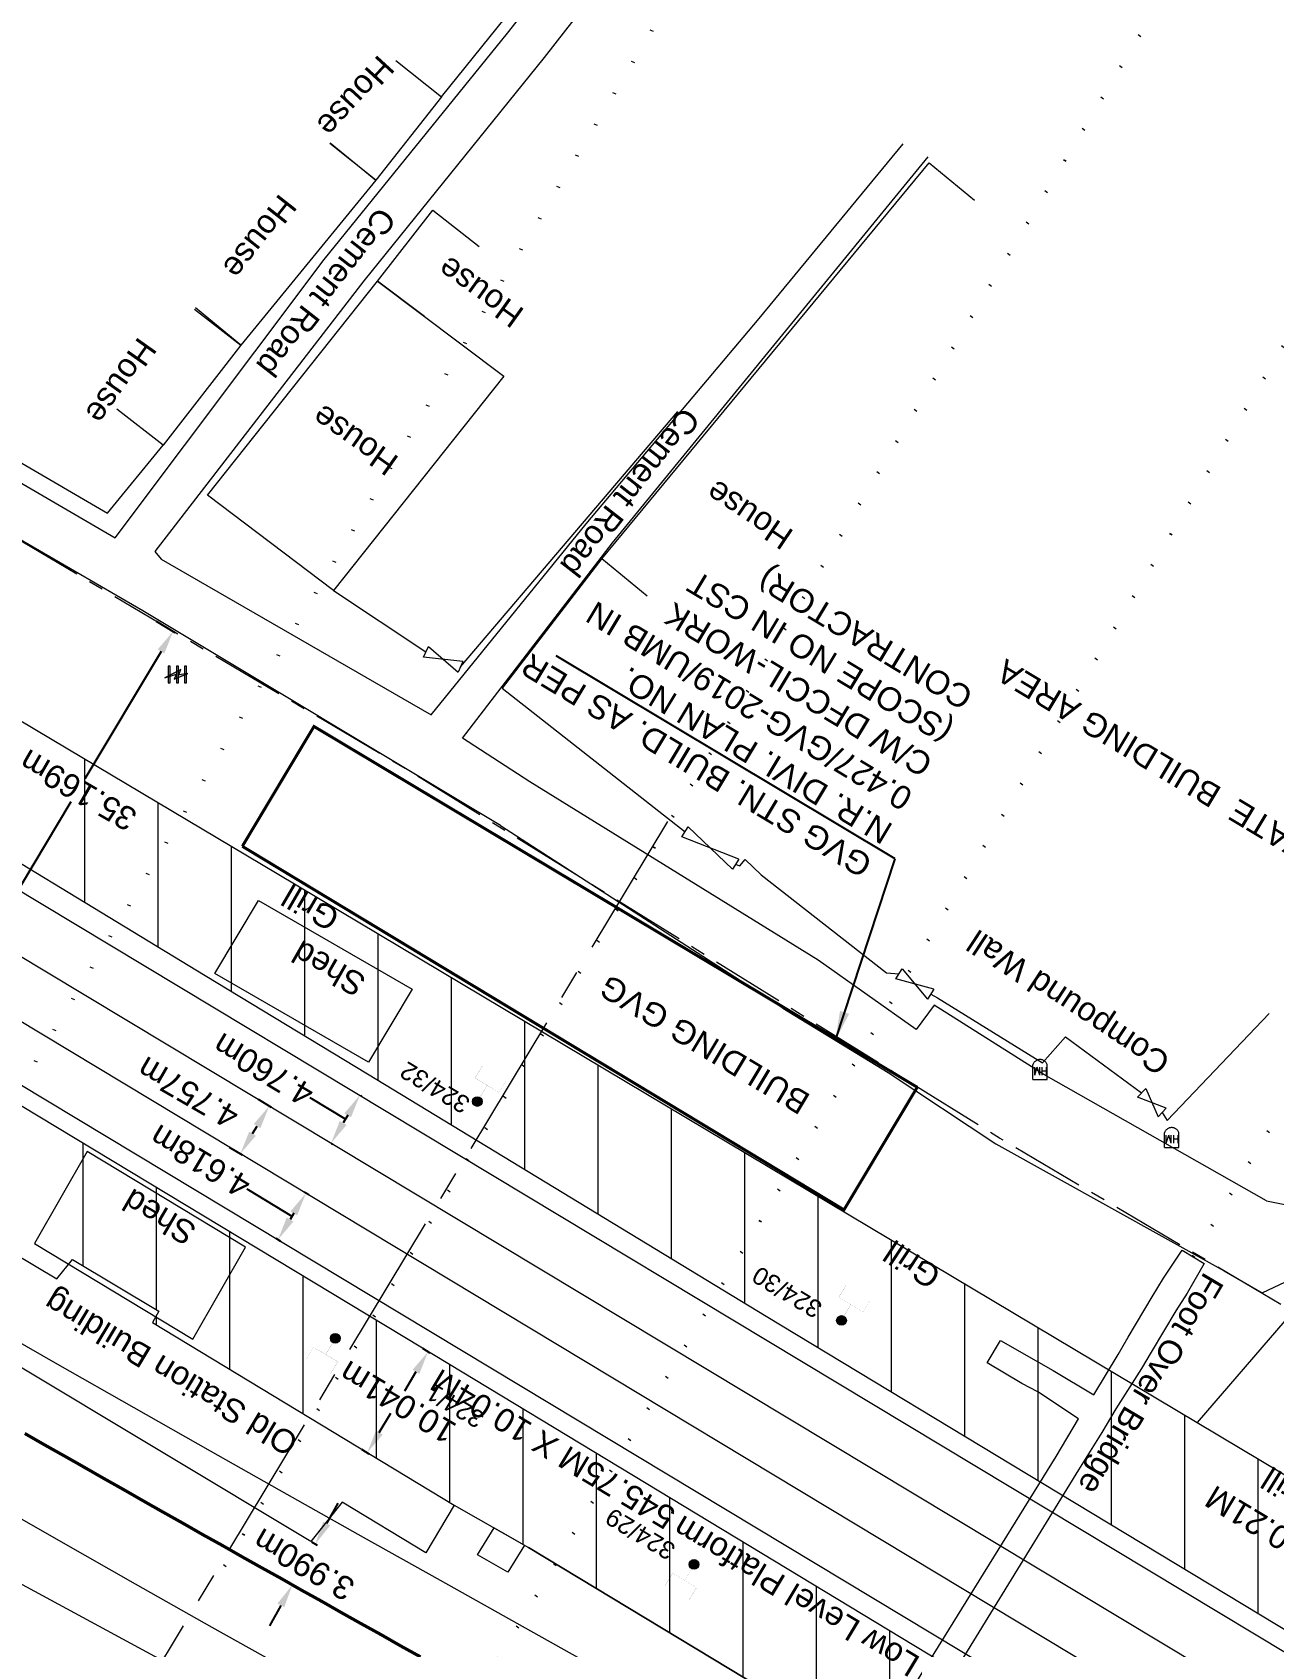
# Model space of a CAD drawing. Header units: metres. Extents: x 622835 to 629437, y 3390046 to 3394575.
# Drawn here: x 624287.5 to 624393.3, y 3393654.3 to 3393791.8 of the extents above; entities that cross this region are included whole.
import ezdxf

# ---------------------------------------------------------------- set-up
doc = ezdxf.new("R2010")
doc.units = ezdxf.units.M
doc.header["$LTSCALE"] = 2
doc.header["$MEASUREMENT"] = 0
doc.header["$PDMODE"] = 35
doc.header["$PDSIZE"] = 5
for name, pattern in [('ACAD_ISO07W100', [3, 0, -3]), ('CENTER', [2, 1.25, -0.25, 0.25, -0.25]), ('CENTER2', [1.125, 0.75, -0.125, 0.125, -0.125]), ('DASHED2', [0.375, 0.25, -0.125]), ('PHANTOM', [2.5, 1.25, -0.25, 0.25, -0.25, 0.25, -0.25])]:
    doc.linetypes.add(name, pattern=pattern)
doc.layers.get('Defpoints').update_dxf_attribs({"color": 5, "lineweight": 0})
for name, color, linetype, lineweight in [('C-ALIG-DG-SPIRAL', 1, 'CENTER2', 70), ('Commercial Building Pucca', 7, 'Continuous', 13), ('Compound Wall', 7, 'Continuous', 13), ('DOTED LINE', 7, 'ACAD_ISO07W100', 18), ('Footpath Over Bridge', 7, 'Continuous', 0), ('Gate', 7, 'Continuous', 13), ('Govt buliding', 7, 'Continuous', 13), ('Grill', 7, 'Continuous', 13), ('Hecto metre stone', 7, 'Continuous', 13), ('IR Cut & Connection', 190, 'Continuous', 0), ('MANDI GOBINDGARH STATION', 7, 'Continuous', 0), ('NEW MANDI GOBINDGARH PLATFORM', 1, 'Continuous', 0), ('OHE MAST', 7, 'Continuous', 0), ('Platform', 7, 'Continuous', 0), ('Residential Building Pucca', 7, 'Continuous', 13), ('RLY BOUNDARY', 32, 'CENTER', 0), ('Shed', 7, 'Continuous', 13), ('Side Details', 7, 'Continuous', 13), ('Subroad Edge', 7, 'Continuous', 0), ('Text', 7, 'Continuous', 0), ('Transformer', 7, 'Continuous', 13)]:
    doc.layers.add(name, color=color, linetype=linetype, lineweight=lineweight)
for name, color, linetype in [('Dimension', 10, 'Continuous'), ('OHE MAST TEXT', 251, 'Continuous'), ('OP-3 CH UP', 7, 'Continuous'), ('Point Code', 7, 'Continuous')]:
    doc.layers.add(name, color=color, linetype=linetype)
doc.styles.add('ARIAL', font='arial.ttf')
doc.styles.add('ROMANS', font='romans.shx')
doc.styles.get("Standard").update_dxf_attribs({"font": 'arial.ttf'})
doc.styles.add('Text', font='arial.ttf', dxfattribs={"height": 2})
doc.linetypes.add('F-LINE', pattern='A,0.6,["X",Standard,S=0.3,R=0,X=0,Y=-0.15],0.1', length=0.7)
doc.dimstyles.get("Standard").update_dxf_attribs({"dimtxt": 2.5, "dimasz": 2.5, "dimexe": 0.18, "dimexo": 0.0625, "dimgap": 0.09, "dimtad": 0, "dimtih": 1, "dimtoh": 1, "dimdec": 3, "dimzin": 0, "dimdsep": 46, "dimtxsty": 'Standard', "dimcen": 0.09, "dimaunit": 1, "dimadec": 4, "dimazin": 0, "dimtfac": 1, "dimtdec": 3, "dimtofl": 0, "dimtmove": 0, "dimatfit": 3, "dimfxl": 1, "dimtolj": 1, "dimtzin": 0, "dimarcsym": 0})

# ---------------------------------------------------------------- blocks, each defined once
blk = doc.blocks.new('*D556')
at = {"layer": 'Defpoints', "color": 0, "ltscale": 2.5, "transparency": 16777216}
for p in [(624311.28, 3393663.23), (624309.32, 3393659.75), (624309.7, 3393659.54)]:
    blk.add_point(p, dxfattribs=at)
at = {"layer": 'Dimension', "color": 0, "lineweight": -2, "ltscale": 2.5, "transparency": 16777216}
for p, q in [((624312.63, 3393664.76), (624313.61, 3393666.51)), ((624311.33, 3393663.2), (624311.81, 3393662.93)), ((624309.38, 3393659.72), (624309.85, 3393659.46)), ((624308.72, 3393657.8), (624307.74, 3393656.06))]:
    blk.add_line(p, q, dxfattribs=at)
at = {"layer": 'Dimension', "color": 0, "ltscale": 2.5, "transparency": 16777216}
for points in [[(624312.34, 3393664.93), (624312.92, 3393664.6), (624311.65, 3393663.02)], [(624308.43, 3393657.96), (624309.01, 3393657.64), (624309.7, 3393659.54)]]:
    blk.add_solid(points, dxfattribs=at)
at = {"layer": 'Dimension', "color": 0, "lineweight": 0, "ltscale": 2.5, "transparency": 16777216, "insert": (624310.67, 3393661.28), "char_height": 2, "attachment_point": 5, "rotation": 150}
blk.add_mtext('\\A1;3.990m', dxfattribs=at)
blk = doc.blocks.new('GT')
at = {"layer": 'Gate', "lineweight": 0}
for p, q in [((-0.5, -0.5), (-0.5, 0.5)), ((-0.5, 0.5), (0.5, -0.5)), ((0.5, 0.5), (0.5, -0.5))]:
    blk.add_line(p, q, dxfattribs=at)
at = {"layer": 'Gate', "lineweight": 0, "flags": 128}
blk.add_lwpolyline([(0.5, 0.5), (-0.5, -0.5)], dxfattribs=at)
blk = doc.blocks.new('HMS')
at = {"linetype": 'PHANTOM', "lineweight": 0}
for p, q in [((-0.62, 0), (-0.62, 1.24)), ((-0.62, 0), (0.62, 0)), ((0.62, 0), (0.62, 1.24))]:
    blk.add_line(p, q, dxfattribs=at)
blk.add_arc((0, 1.05), 0.648, 16.8431, 163.1569, dxfattribs=at)
at = {"linetype": 'PHANTOM', "lineweight": 0, "style": 'ROMANS', "width": 0.9}
blk.add_text('HM', height=0.69, rotation=180, dxfattribs=at).set_placement((0.66, 1.06))
blk = doc.blocks.new('TRF')
at = {"lineweight": 0, "extrusion": (0, 0, -1)}
blk.add_hatch(color=256, dxfattribs=at).paths.add_polyline_path([(0.18, -0.39), (-0.98, 0.09), (-0.22, -0.04), (-0.38, 0.42), (0.98, -0.29), (-0.02, 0.04)])
at = {"lineweight": 0}
for p, q in [((-0.69, 0.72), (-0.69, -0.72)), ((-0.52, 0.72), (-0.69, 0.72)), ((-0.52, -0.72), (-0.52, 0.72)), ((0, 0.72), (0, -0.72)), ((0.17, 0.72), (0, 0.72)), ((0.17, -0.72), (0.17, 0.72)), ((0.7, 0.72), (0.7, -0.72)), ((0.87, 0.72), (0.7, 0.72)), ((0.87, -0.72), (0.87, 0.72)), ((-0.69, -0.72), (-0.52, -0.72)), ((0, -0.72), (0.17, -0.72)), ((0.7, -0.72), (0.87, -0.72))]:
    blk.add_line(p, q, dxfattribs=at)
at = {"lineweight": 0, "flags": 128}
blk.add_lwpolyline([(0.22, -0.04), (0.38, 0.42), (-0.98, -0.29), (0.02, 0.04), (-0.18, -0.39), (0.98, 0.09), (0.22, -0.04)], close=True, dxfattribs=at)
blk = doc.blocks.new('OHE MAST')
h = blk.add_hatch(color=256)
edge = h.paths.add_edge_path()
edge.add_arc((0, 0), 0.412, 0, 360)
at = {"lineweight": 13, "const_width": 0.008, "flags": 128}
for points in [[(1.2, 2.8), (1.2, 1.6), (-1.2, 1.6), (-1.2, 2.8)], [(0, 1.6), (0, 0)]]:
    blk.add_lwpolyline(points, dxfattribs=at)
blk.add_circle((0, 0), 0.412)
blk = doc.blocks.new('*D613')
at = {"layer": 'Defpoints', "color": 0, "transparency": 16777216}
for p in [(624298.03, 3393741.69), (624279.95, 3393711.52), (624281.46, 3393710.62)]:
    blk.add_point(p, dxfattribs=at)
at = {"layer": 'IR Cut & Connection', "color": 0, "lineweight": -2, "transparency": 16777216}
for p, q in [((624298.08, 3393741.66), (624299.69, 3393740.69)), ((624298.51, 3393739.07), (624292, 3393728.21)), ((624282.49, 3393712.33), (624290.86, 3393726.3)), ((624280.01, 3393711.49), (624281.62, 3393710.52))]:
    blk.add_line(p, q, dxfattribs=at)
at = {"layer": 'IR Cut & Connection', "color": 0, "transparency": 16777216}
for points in [[(624298.22, 3393739.24), (624298.79, 3393738.9), (624299.54, 3393740.79)], [(624282.2, 3393712.5), (624282.78, 3393712.16), (624281.46, 3393710.62)]]:
    blk.add_solid(points, dxfattribs=at)
at = {"layer": 'IR Cut & Connection', "color": 0, "lineweight": 25, "transparency": 16777216, "insert": (624291.43, 3393727.26), "char_height": 2, "attachment_point": 5, "rotation": 150}
blk.add_mtext('\\A1;35.169m', dxfattribs=at)
blk = doc.blocks.new('*D491')
at = {"layer": 'Defpoints', "color": 0, "transparency": 16777216}
for p in [(624306.78, 3393700.92), (624307.73, 3393700.34), (624304.32, 3393696.85)]:
    blk.add_point(p, dxfattribs=at)
at = {"layer": 'Text', "color": 0, "lineweight": -2, "transparency": 16777216}
for p, q in [((624306.78, 3393700.92), (624307.89, 3393700.25)), ((624306.3, 3393697.99), (624306.7, 3393698.63)), ((624304.32, 3393696.85), (624305.42, 3393696.18))]:
    blk.add_line(p, q, dxfattribs=at)
at = {"layer": 'Text', "color": 0, "transparency": 16777216}
for points in [[(624306.41, 3393698.81), (624306.98, 3393698.46), (624307.73, 3393700.34)], [(624306.02, 3393698.16), (624306.59, 3393697.81), (624305.27, 3393696.28)]]:
    blk.add_solid(points, dxfattribs=at)
at = {"layer": 'Text', "color": 0, "transparency": 16777216, "insert": (624300.8, 3393701.47), "char_height": 2, "attachment_point": 5, "rotation": 150}
blk.add_mtext('\\A1;4.757m', dxfattribs=at)
blk = doc.blocks.new('IR YARD GVG SURVEY DATA')
at = {"layer": 'Point Code', "lineweight": 0}
for points in [[(467.65, -301.87), (427.12, -277.44), (418.41, -272.18), (410.1, -267.22), (403.52, -263.26), (394.7, -258), (386, -252.8), (377.3, -247.58), (364.86, -240.17), (361.79, -238.34), (355.02, -234.28), (346.13, -228.94), (338.4, -224.28), (327.59, -217.8), (288.33, -194.13), (232.37, -160.46), (-42.46, 4.86), (-275.04, 144.91), (-381.88, 209.26), (-440.27, 244.53), (-468.83, 261.68)], [(469.6, -308.6), (418, -277.63), (393.53, -262.93), (385.06, -257.83), (376.3, -252.58), (367.55, -247.34), (358.82, -242.09), (349.73, -236.62), (341.11, -231.44), (332.66, -226.35), (324.18, -221.27), (315.47, -216.04), (291.61, -201.74), (286.52, -198.6), (229.7, -164.58), (-44.93, 0.81), (-277.57, 140.84), (-386.46, 206.48), (-446.06, 242.28), (-475.45, 259.7)], [(-359.34, 201.26), (-273.17, 149.3), (-39.86, 8.86), (234.7, -156.37), (263.02, -173.37), (284.74, -186.58)], [(-370.43, 191.22), (-335.73, 170.34), (-281.33, 137.67), (-47.27, -3.18), (226.81, -168.21), (266.86, -192.44)]]:
    blk.add_lwpolyline(points, dxfattribs=at)
blk = doc.blocks.new('*D512')
at = {"layer": 'Defpoints', "color": 0, "transparency": 16777216}
for p in [(624315.45, 3393701.26), (624313, 3393697.18), (624313, 3393697.18)]:
    blk.add_point(p, dxfattribs=at)
at = {"layer": 'OP-3 CH UP', "color": 0, "lineweight": -2, "transparency": 16777216}
for p, q in [((624311.36, 3393700.95), (624311.2, 3393701.05)), ((624314.22, 3393699.22), (624311.36, 3393700.95)), ((624315.5, 3393701.23), (624315.6, 3393701.17)), ((624314.42, 3393699.55), (624314.03, 3393698.9)), ((624313.05, 3393697.15), (624313.15, 3393697.09))]:
    blk.add_line(p, q, dxfattribs=at)
at = {"layer": 'OP-3 CH UP', "color": 0, "transparency": 16777216}
for points in [[(624314.7, 3393699.38), (624314.13, 3393699.72), (624315.45, 3393701.26)], [(624314.31, 3393698.72), (624313.74, 3393699.07), (624313, 3393697.18)]]:
    blk.add_solid(points, dxfattribs=at)
at = {"layer": 'OP-3 CH UP', "color": 0, "lineweight": 9, "transparency": 16777216, "insert": (624307.22, 3393703.43), "char_height": 2, "attachment_point": 5, "rotation": 149.1236}
blk.add_mtext('\\A1;4.760m', dxfattribs=at)
blk = doc.blocks.new('*D513')
at = {"layer": 'Defpoints', "color": 0, "transparency": 16777216}
for p in [(624311.15, 3393692.73), (624308.48, 3393688.96), (624308.77, 3393688.78)]:
    blk.add_point(p, dxfattribs=at)
at = {"layer": 'OP-3 CH UP', "color": 0, "lineweight": -2, "transparency": 16777216}
for p, q in [((624305.98, 3393693.16), (624305.82, 3393693.25)), ((624309.67, 3393690.93), (624305.98, 3393693.16)), ((624311.1, 3393692.77), (624310.7, 3393693)), ((624309.83, 3393691.2), (624309.51, 3393690.67)), ((624308.72, 3393688.81), (624308.32, 3393689.05))]:
    blk.add_line(p, q, dxfattribs=at)
at = {"layer": 'OP-3 CH UP', "color": 0, "transparency": 16777216}
for points in [[(624310.11, 3393691.03), (624309.54, 3393691.37), (624310.86, 3393692.91)], [(624309.79, 3393690.5), (624309.22, 3393690.84), (624308.48, 3393688.96)]]:
    blk.add_solid(points, dxfattribs=at)
at = {"layer": 'OP-3 CH UP', "color": 0, "lineweight": 9, "transparency": 16777216, "insert": (624301.84, 3393695.63), "char_height": 2, "attachment_point": 5, "rotation": 149.1236}
blk.add_mtext('\\A1;4.618m', dxfattribs=at)
blk = doc.blocks.new('*D521')
at = {"layer": 'Defpoints', "color": 0, "transparency": 16777216}
for p in [(624320.73, 3393679.73), (624321.27, 3393679.41), (624315.54, 3393671.13)]:
    blk.add_point(p, dxfattribs=at)
at = {"layer": 'OP-3 CH UP', "color": 0, "lineweight": -2, "transparency": 16777216}
for p, q in [((624320.79, 3393679.7), (624321.42, 3393679.32)), ((624320.23, 3393677.7), (624319.25, 3393676.06)), ((624317.11, 3393672.52), (624318.1, 3393674.16)), ((624315.6, 3393671.1), (624316.23, 3393670.72))]:
    blk.add_line(p, q, dxfattribs=at)
at = {"layer": 'OP-3 CH UP', "color": 0, "transparency": 16777216}
for points in [[(624320.52, 3393677.52), (624319.95, 3393677.87), (624321.27, 3393679.41)], [(624317.4, 3393672.35), (624316.83, 3393672.7), (624316.08, 3393670.81)]]:
    blk.add_solid(points, dxfattribs=at)
at = {"layer": 'OP-3 CH UP', "color": 0, "lineweight": 9, "transparency": 16777216, "insert": (624318.67, 3393675.11), "char_height": 2, "attachment_point": 5, "rotation": 149.1236}
blk.add_mtext('\\A1;10.041m', dxfattribs=at)

msp = doc.modelspace()

# ---------------------------------------------------------------- hatches: boundary and pattern name
at = {"layer": 'NEW MANDI GOBINDGARH PLATFORM', "lineweight": 15}
h = msp.add_hatch(dxfattribs=at)
h.set_pattern_fill('ANSI31', scale=50, angle=45)
h.set_pattern_definition([(90, (-151.733, -401.3384), (-6.25, 1e-15), [])])
h.paths.add_polyline_path([(624080.9067, 3393844.4311), (624085.9908, 3393852.8439), (624164.8355, 3393805.7882), (624197.1015, 3393786.541), (624287.9071, 3393732.3739), (624308.4014, 3393720.1488), (624386.8265, 3393673.3669), (624415.8004, 3393655.9567), (624414.7882, 3393654.2893), (624455.4974, 3393629.6729), (624453.9066, 3393626.8642), (624467.0511, 3393620.349), (624478.3655, 3393613.5419), (624477.3227, 3393611.774), (624486.6934, 3393606.0902), (624547.2863, 3393569.8908), (624560.2822, 3393562.0572), (624557.459, 3393557.4102), (624537.171, 3393569.715), (624503.8135, 3393589.7815), (624452.9204, 3393620.4116), (624406.5629, 3393648.3112), (624375.0011, 3393667.3641), (624350.0855, 3393682.4182), (624316.1064, 3393703.0553), (624302.2557, 3393711.4357), (624275.6091, 3393727.622), (624237.7577, 3393750.4004), (624153.7725, 3393800.4989), (624113.7675, 3393824.6614)])
h = msp.add_hatch(dxfattribs=at)
h.set_pattern_fill('ANSI31', scale=50, angle=45)
h.set_pattern_definition([(90, (-251.891, -273.052), (-6.25, 1e-15), [])])
h.paths.add_polyline_path([(624531.0563, 3393545.2091), (624534.1268, 3393550.881), (624527.8674, 3393554.6646), (624502.8936, 3393569.7155), (624461.8899, 3393594.3305), (624339.8563, 3393668.1924), (624320.7852, 3393679.6985), (624281.8523, 3393703.1939), (624262.6294, 3393714.7727), (624227.0882, 3393736.1915), (624199.5251, 3393752.8127), (624178.1975, 3393765.1836), (624123.5677, 3393798.0018), (624114.1253, 3393803.7654), (624077.3448, 3393825.8364), (624070.344, 3393829.8887), (624067.9669, 3393825.9774), (624089.0534, 3393813.419), (624112.5369, 3393798.9597), (624144.1751, 3393779.9498), (624142.0144, 3393776.1163), (624164.6782, 3393762.4529), (624193.7863, 3393745.409), (624207.1145, 3393737.3648), (624219.96, 3393729.6298), (624244.6522, 3393714.7478), (624256.7935, 3393707.4236), (624269.6296, 3393699.6742), (624277.5418, 3393694.8974), (624276.665, 3393693.3281), (624276.8291, 3393693.2364), (624289.638, 3393685.6085), (624290.9636, 3393687.2744), (624298.3126, 3393682.8524), (624297.7761, 3393681.8999), (624323.4867, 3393666.3376), (624329.8275, 3393662.7417), (624362.6205, 3393642.9317), (624372.0094, 3393637.5051), (624370.317, 3393634.1587), (624380.4796, 3393632.4925), (624381.466, 3393634.1761), (624451.8695, 3393594.1927), (624449.8441, 3393591.1337), (624499.891, 3393563.8795)])

# ---------------------------------------------------------------- linework, layer by layer
at = {"layer": 'C-ALIG-DG-SPIRAL', "color": 1, "linetype": 'Continuous', "lineweight": 50, "flags": 128}
msp.add_lwpolyline([(624320.6142, 3393653.4175), (624318.9257, 3393654.3637), (624317.2374, 3393655.3101), (624315.5492, 3393656.2567), (624313.8612, 3393657.2037), (624312.1734, 3393658.151), (624310.4859, 3393659.0988), (624308.7986, 3393660.047), (624307.1116, 3393660.9958), (624305.4249, 3393661.9451), (624303.7386, 3393662.8951), (624302.0527, 3393663.8458), (624300.3672, 3393664.7972), (624298.6821, 3393665.7494), (624296.9975, 3393666.7024), (624295.3135, 3393667.6563), (624293.6299, 3393668.6112), (624291.9469, 3393669.567), (624290.2646, 3393670.524), (624288.5828, 3393671.482), (624286.9017, 3393672.4412)], dxfattribs=at)
at = {"layer": 'Commercial Building Pucca', "flags": 128}
msp.add_lwpolyline([(624345.1815, 3393625.991), (624338.5628, 3393634.1102), (624298.6625, 3393653.084), (624286.3807, 3393659.7238), (624271.7249, 3393662.2064), (624256.9527, 3393668.2773), (624220.9851, 3393690.082), (624196.0678, 3393705.0919), (624167.6023, 3393722.2135), (624128.5356, 3393745.4169), (624107.5368, 3393758.5668), (624066.169, 3393784.0134)], dxfattribs=at)
at = {"layer": 'Compound Wall', "flags": 128}
for points in [[(624322.4153, 3393786.3318), (624333.3232, 3393799.8649), (624335.6954, 3393802.7894)], [(624324.0333, 3393737.7652), (624342.5517, 3393759.5209)], [(624286.2963, 3393755.3119), (624293.9551, 3393750.8657), (624298.6826, 3393756.6446)], [(624336.0844, 3393746.9851), (624327.5782, 3393735.9554), (624343.1787, 3393723.7151)], [(624313.2139, 3393744.2718), (624321.086, 3393739.0323)], [(624347.4325, 3393720.9479), (624347.8506, 3393720.812), (624348.2781, 3393721.3574), (624349.6589, 3393720.0321), (624360.3334, 3393711.6967), (624361.3996, 3393711.5919)], [(624364.1143, 3393709.876), (624364.6929, 3393709.5728), (624373.623, 3393704.0365), (624375.5992, 3393706.2258), (624382.0814, 3393701.4603)], [(624383.838, 3393699.7891), (624384.2713, 3393699.1057), (624392.9395, 3393708.2363)]]:
    msp.add_lwpolyline(points, dxfattribs=at)
at = {"layer": 'Compound Wall', "lineweight": 20, "flags": 128}
for points in [[(624286.2963, 3393755.3119), (624293.9551, 3393750.8657), (624298.6826, 3393756.6446)], [(624336.0844, 3393746.9851), (624327.5782, 3393735.9554), (624343.1787, 3393723.7151)], [(624347.4325, 3393720.9479), (624347.8506, 3393720.812), (624348.2781, 3393721.3574), (624349.6589, 3393720.0321), (624360.3334, 3393711.6967), (624361.3996, 3393711.5919)], [(624364.1143, 3393709.876), (624364.6929, 3393709.5728), (624373.623, 3393704.0365), (624375.5992, 3393706.2258), (624382.0814, 3393701.4603)], [(624383.838, 3393699.7891), (624384.2713, 3393699.1057), (624392.9395, 3393708.2363)]]:
    msp.add_lwpolyline(points, dxfattribs=at)
at = {"layer": 'DOTED LINE', "color": 1, "linetype": 'ACAD_ISO07W100', "lineweight": 50, "ltscale": 0.5}
for p, q in [((624273.4804, 3393680.1624), (624363.1545, 3393830.137)), ((624325.6799, 3393650.5797), (624414.6328, 3393799.3481))]:
    msp.add_line(p, q, dxfattribs=at)
at = {"layer": 'DOTED LINE', "color": 0, "linetype": 'ACAD_ISO07W100', "lineweight": 50, "ltscale": 0.5}
msp.add_line((624303.93, 3393661.1317), (624389.1801, 3393803.7074), dxfattribs=at)
at = {"layer": 'DOTED LINE', "linetype": 'ACAD_ISO07W100', "lineweight": 50, "ltscale": 0.5}
msp.add_line((624386.4699, 3393687.4857), (624443.1554, 3393782.2888), dxfattribs=at)
at = {"layer": 'Footpath Over Bridge', "flags": 128}
msp.add_lwpolyline([(624362.9229, 3393651.3169), (624374.8064, 3393670.4819), (624376.7026, 3393673.6797), (624373.2243, 3393676.0023), (624371.8576, 3393676.6872), (624368.9186, 3393678.4638), (624370.0619, 3393680.3731), (624373.0957, 3393678.6407), (624374.5486, 3393677.7989), (624378.0094, 3393675.7248), (624380.0866, 3393679.1862), (624380.9459, 3393680.6415), (624382.9876, 3393684.0759), (624383.9593, 3393685.6636), (624385.5386, 3393688.0483), (624387.4012, 3393686.9232), (624385.9681, 3393684.3968), (624385.0032, 3393682.9062), (624382.893, 3393679.3618), (624382.057, 3393677.9657), (624379.8858, 3393674.5511), (624378.6808, 3393672.5369), (624376.6955, 3393669.3315), (624365.0077, 3393650.2953)], dxfattribs=at)
at = {"layer": 'Govt buliding', "color": 0, "lineweight": 20, "flags": 128}
msp.add_lwpolyline([(624272.7666, 3393686.339), (624276.8291, 3393693.2364), (624289.638, 3393685.6085), (624290.9636, 3393687.2744), (624298.3126, 3393682.8524), (624297.7761, 3393681.8999), (624323.4867, 3393666.3376), (624321.0716, 3393662.263), (624313.9382, 3393666.5808), (624311.2794, 3393663.2306), (624272.7666, 3393686.339)], dxfattribs=at)
at = {"layer": 'Govt buliding'}
msp.add_3dface([(624325.4693, 3393662.1031), (624326.8984, 3393664.4045), (624329.4952, 3393662.9363), (624328.0526, 3393660.6129)], dxfattribs=at)
msp.add_3dface([(624325.4693, 3393662.1031), (624326.8984, 3393664.4045), (624329.4952, 3393662.9363), (624328.0526, 3393660.6129)], dxfattribs=at)
at = {"layer": 'Grill', "color": 10, "linetype": 'F-LINE', "lineweight": 13, "ltscale": 3, "flags": 128}
for points in [[(624743.3357, 3393424.0857), (624328.8564, 3393656.2506), (624322.3137, 3393659.9161), (624315.7749, 3393663.5834), (624309.2463, 3393667.2531), (624302.7228, 3393670.9319), (624296.2089, 3393674.6215), (624289.7063, 3393678.3249), (624283.2168, 3393682.045), (624276.7366, 3393685.788, -0.01275446), (624190.1043, 3393739.0347), (624183.8381, 3393743.1259), (624177.5882, 3393747.2358), (624171.3473, 3393751.365), (624165.1136, 3393755.5104), (624158.8851, 3393759.6693), (624152.6574, 3393763.8403), (624146.4349, 3393768.0163), (624140.2118, 3393772.1969), (624017.6744, 3393854.5304), (624011.4483, 3393858.713), (624005.2182, 3393862.8941), (623998.9779, 3393867.0735), (623992.7317, 3393871.2442), (623986.4751, 3393875.4049), (623980.2063, 3393879.5526), (623973.9233, 3393883.6842), (623967.6294, 3393887.7935, 0.00400056), (623940.5738, 3393905.0826), (623934.2006, 3393909.0678), (623927.8117, 3393913.0338), (623921.4142, 3393916.9802), (623915.0101, 3393920.9099), (623908.6013, 3393924.8261), (623902.1921, 3393928.7301), (623895.778, 3393932.6289), (623889.3646, 3393936.523), (623880.6223, 3393941.8304)], [(624737.5214, 3393415.1846), (624693.4646, 3393440.7482), (624680.415, 3393447.8352), (624673.7182, 3393450.5975), (624322.5034, 3393644.9087), (624315.9598, 3393648.5747), (624309.4157, 3393652.2449), (624302.8685, 3393655.9251), (624296.3264, 3393659.6144), (624289.7886, 3393663.3175), (624283.2569, 3393667.0375), (624276.733, 3393670.7773), (624270.2242, 3393674.5368, -0.00261188), (624247.0675, 3393688.1579)]]:
    msp.add_lwpolyline(points, format="xyb", dxfattribs=at)
at = {"layer": 'Grill', "lineweight": 20, "flags": 128}
msp.add_lwpolyline([(624394.9827, 3393682.8762), (624386.8265, 3393673.3669)], dxfattribs=at)
at = {"layer": 'Grill', "flags": 128}
msp.add_lwpolyline([(624362.6205, 3393642.9317), (624329.8275, 3393662.7417)], dxfattribs=at)
at = {"layer": 'MANDI GOBINDGARH STATION', "color": 7, "linetype": 'CENTER', "lineweight": 13, "ltscale": 5}
msp.add_line((624341.6695, 3393724.5748), (624247.538, 3393568.2998), dxfattribs=at)
at = {"layer": 'OP-3 CH UP', "color": 5, "linetype": 'DASHED2', "lineweight": 9, "ltscale": 5, "const_width": 0.25}
for points in [[(624305.4361, 3393722.4716), (624311.5427, 3393732.6845), (624362.9573, 3393701.9423)], [(624362.9573, 3393701.9423), (624356.7139, 3393691.5006), (624305.4361, 3393722.4716)]]:
    msp.add_lwpolyline(points, dxfattribs=at)
at = {"layer": 'Platform', "lineweight": 15, "flags": 128}
for points in [[(624080.9067, 3393844.4311), (624085.9908, 3393852.8439), (624164.8355, 3393805.7882), (624197.1015, 3393786.541), (624287.9071, 3393732.3739), (624308.4014, 3393720.1488), (624386.8265, 3393673.3669), (624415.8562, 3393656.0502), (624414.7882, 3393654.2893), (624455.4974, 3393629.6729), (624453.9066, 3393626.8642), (624467.0511, 3393620.349), (624478.3655, 3393613.5419), (624477.3227, 3393611.774), (624486.6934, 3393606.0902), (624547.2863, 3393569.8908)], [(624537.171, 3393569.715), (624503.8135, 3393589.7815), (624452.9204, 3393620.4116), (624406.5629, 3393648.3112), (624375.0011, 3393667.3641), (624350.0855, 3393682.4182), (624316.1064, 3393703.0553), (624302.2557, 3393711.4357), (624275.6091, 3393727.622), (624237.7577, 3393750.4004), (624153.7725, 3393800.4989), (624113.7675, 3393824.6614), (624080.9067, 3393844.4311)], [(624527.8674, 3393554.6646), (624502.8936, 3393569.7155), (624461.8899, 3393594.3305), (624339.8563, 3393668.1924), (624320.7852, 3393679.6985), (624281.8523, 3393703.1939), (624262.6294, 3393714.7727), (624227.0882, 3393736.1915), (624199.5251, 3393752.8127), (624178.1975, 3393765.1836)], [(624164.6782, 3393762.4529), (624193.7863, 3393745.409), (624207.1145, 3393737.3648), (624219.96, 3393729.6298), (624244.6522, 3393714.7478), (624256.7935, 3393707.4236), (624269.6296, 3393699.6742), (624277.5418, 3393694.8974), (624276.665, 3393693.3281), (624276.8291, 3393693.2364), (624289.638, 3393685.6085), (624290.9636, 3393687.2744), (624298.3126, 3393682.8524), (624297.7761, 3393681.8999), (624323.4867, 3393666.3376), (624329.8275, 3393662.7417), (624362.6205, 3393642.9317), (624372.0094, 3393637.5051), (624370.317, 3393634.1587), (624380.4796, 3393632.4925), (624381.466, 3393634.1761), (624451.8695, 3393594.1927)]]:
    msp.add_lwpolyline(points, dxfattribs=at)
at = {"layer": 'Residential Building Pucca', "lineweight": 0, "flags": 128}
for points in [[(624318.5059, 3393789.4368), (624322.4234, 3393786.3316), (624316.803, 3393779.2411), (624312.8855, 3393782.3464)], [(624312.9331, 3393782.4055), (624316.803, 3393779.2411), (624305.3042, 3393765.1787), (624301.4343, 3393768.343)], [(624339.9299, 3393743.789), (624336.0778, 3393746.975), (624363.9807, 3393780.713), (624367.8329, 3393777.5271)], [(624320.965, 3393767.6135), (624316.9611, 3393770.6336), (624321.6701, 3393776.6612), (624325.6094, 3393773.5837)], [(624301.3547, 3393768.2431), (624305.3042, 3393765.1787), (624298.6826, 3393756.6446), (624294.7331, 3393759.709)]]:
    msp.add_lwpolyline(points, dxfattribs=at)
at = {"layer": 'Residential Building Pucca'}
msp.add_3dface([(624313.2139, 3393744.2718), (624302.4578, 3393752.3851), (624316.9611, 3393770.6336), (624327.718, 3393762.5198)], dxfattribs=at)
at = {"layer": 'RLY BOUNDARY', "lineweight": 20, "ltscale": 2.5, "flags": 128}
msp.add_lwpolyline([(624411.1713, 3393673.2673), (624369.9746, 3393697.601), (624319.3459, 3393729.086), (624292.4029, 3393745.0164), (624114.9466, 3393850.4095), (624095.7958, 3393863.0682)], dxfattribs=at)
at = {"layer": 'Shed'}
for points in [[(624306.8188, 3393717.8578), (624319.9243, 3393710.2967), (624316.1905, 3393704.0721), (624303.085, 3393711.6332)], [(624306.8188, 3393717.8578), (624319.9243, 3393710.2967), (624316.1905, 3393704.0721), (624303.085, 3393711.6332)], [(624305.7189, 3393688.3178), (624292.2221, 3393696.48), (624287.7307, 3393688.6318), (624301.2275, 3393680.4696)], [(624305.7189, 3393688.3178), (624292.2221, 3393696.48), (624287.7307, 3393688.6318), (624301.2275, 3393680.4696)]]:
    msp.add_3dface(points, dxfattribs=at)
at = {"layer": 'Subroad Edge', "lineweight": 15, "flags": 128}
for points in [[(624174.4547, 3393906.8564), (624125.1719, 3393887.8337), (624118.3764, 3393883.3904), (624102.0561, 3393868.821), (624098.1276, 3393867.5804), (624124.7927, 3393849.5888), (624130.1023, 3393847.0846), (624158.6961, 3393829.2232), (624185.4299, 3393813.6587), (624215.0308, 3393795.7885), (624235.9732, 3393782.8779), (624261.5594, 3393768.0153), (624294.6014, 3393748.7477), (624312.4022, 3393772.4664), (624328.0239, 3393791.7481), (624346.9089, 3393815.7173)], [(624327.4386, 3393724.2317), (624296.9455, 3393742.5229), (624259.932, 3393764.0106), (624234.2734, 3393779.5033), (624214.6686, 3393790.0615), (624184.2843, 3393808.693), (624156.4, 3393825.1652), (624122.7081, 3393846.3167)], [(624349.7689, 3393813.5239), (624331.1639, 3393789.6726), (624315.7882, 3393770.6425), (624297.9821, 3393747.5821), (624298.5212, 3393746.9421), (624321.519, 3393733.6628)], [(624321.519, 3393733.6628), (624334.7329, 3393749.9596), (624349.4853, 3393767.4508), (624361.7567, 3393782.3173)], [(624392.7139, 3393692.2574), (624373.7409, 3393703.0242), (624364.4015, 3393708.9449), (624362.8687, 3393706.8707), (624354.5139, 3393712.7679), (624354.5149, 3393712.7748), (624329.9329, 3393727.9659), (624324.1917, 3393731.6994), (624336.9789, 3393748.3267), (624351.2394, 3393765.7769), (624363.8883, 3393781.2248)], [(624327.4386, 3393724.2317), (624351.4999, 3393708.6986), (624351.4935, 3393708.6834), (624360.4721, 3393703.2125), (624369.6659, 3393697.1341), (624389.1181, 3393686.2989), (624392.3648, 3393684.4185), (624394.8295, 3393685.5912), (624417.6605, 3393668.3735)], [(624392.7139, 3393692.2574), (624394.7219, 3393691.8626), (624397.0612, 3393692.66), (624410.8471, 3393705.7336), (624430.9273, 3393723.4458)]]:
    msp.add_lwpolyline(points, dxfattribs=at)

# ---------------------------------------------------------------- block references
at = {"layer": 'Gate'}
for p, xscale, yscale, zscale, rotation in [((624322.5597, 3393738.3987), 3.208172771566026, 0.9997814888905843, 1.790941582010567, 336.2838740172292), ((624345.3216, 3393722.324), 5.109703320283069, 0.9997814888905844, 2.260218306567259, 327.2838740157654), ((624345.3216, 3393722.324), 5.109703320283069, 0.9997814888905844, 2.260218306567259, 327.2838740157654), ((624362.757, 3393710.7339), 3.211518665893308, 0.9997814888905844, 1.791875250509007, 327.2838740181912), ((624362.757, 3393710.7339), 3.211518665893308, 0.9997814888905844, 1.791875250509007, 327.2838740181912), ((624382.9597, 3393700.6247), 2.424567201060899, 0.9997814888905844, 1.556932049317485, 316.2838740168245), ((624382.9597, 3393700.6247), 2.424567201060899, 0.9997814888905844, 1.556932049317485, 316.2838740168245)]:
    msp.add_blockref('GT', p, dxfattribs=dict(at, xscale=xscale, yscale=yscale, zscale=zscale, rotation=rotation))
at = {"layer": 'Hecto metre stone'}
for p in [(624373.424, 3393702.6065), (624384.6423, 3393696.8084)]:
    msp.add_blockref('HMS', p, dxfattribs=at)
at = {"layer": 'IR Cut & Connection', "lineweight": 25}
msp.add_blockref('IR YARD GVG SURVEY DATA', (624331.075, 3393706.9861), dxfattribs=at)
at = {"layer": 'OHE MAST', "color": 2}
for p, rotation in [((624325.4699, 3393700.7268), 329.0208306544455), ((624356.502, 3393682.0721), 329.0208306544455), ((624313.3536, 3393680.5504), 149.0208306544455), ((624343.9315, 3393661.2851), 149.0208306544456)]:
    msp.add_blockref('OHE MAST', p, dxfattribs=dict(at, rotation=rotation))
at = {"layer": 'Transformer'}
msp.add_blockref('TRF', (624299.8155, 3393737.1095), dxfattribs=at)

# ---------------------------------------------------------------- texts
at = {"layer": 'OHE MAST TEXT', "style": 'ARIAL'}
for s, p in [('324/32', (624324.9833, 3393700.9028)), ('324/30', (624354.9937, 3393683.4673)), ('324/1', (624326.2008, 3393674.0927)), ('324/29', (624342.4877, 3393662.8633))]:
    msp.add_text(s, height=1.5, rotation=149, dxfattribs=at).set_placement(p)
at = {"layer": 'OP-3 CH UP', "color": 5, "lineweight": 9, "insert": (624358.2597, 3393719.6946), "char_height": 2, "width": 35.388697, "attachment_point": 1, "rotation": 149}
msp.add_mtext('GVG STN. BUILD. AS PER N.R. DIVI. PLAN NO. 0.427/GVG-2019/UMB IN C/W DFCCIL-WORK\\P(SCOPE NO IN CST CONTRACTOR) ', dxfattribs=at)
at = {"layer": 'OP-3 CH UP', "color": 7, "lineweight": 9, "insert": (624352.9479, 3393699.5154), "char_height": 2, "width": 35.523737, "attachment_point": 1, "rotation": 149}
msp.add_mtext('BUILDING GVG', dxfattribs=at)
at = {"layer": 'Side Details', "color": 0}
msp.add_text('PRIVATE  BUILDING AREA', height=2, rotation=149, dxfattribs=at).set_placement((624400.5956, 3393720.4332))
at = {"layer": 'Subroad Edge', "style": 'ARIAL'}
for p in [(624317.1021, 3393777.0858), (624343.0054, 3393760.0357)]:
    msp.add_text('Cement Road', height=2, rotation=232.044234, dxfattribs=at).set_placement(p)
at = {"layer": 'Text'}
for s, rotation, p in [('House', 227.526573, (624317.0718, 3393790.0082)), ('House', 231.804711, (624308.6348, 3393778.1711)), ('House', 144.327898, (624329.5859, 3393768.1463)), ('House', 234.707305, (624296.6179, 3393765.9706)), ('House', 144.620066, (624318.8925, 3393755.5558)), ('House', 146.07544, (624352.5413, 3393749.2844)), ('Grill', 149.722338, (624313.9019, 3393716.8676)), ('Compound Wall', 146.493518, (624384.6836, 3393704.4976)), ('Grill', 146.504532, (624365.1472, 3393686.299)), ('Foot Over Bridge', 239.311928, (624387.4473, 3393686.2974)), ('545.75M X 10.04M', 149, (624342.5264, 3393665.877)), ('548.39M X 10.21M', 149, (624408.5568, 3393655.9428)), ('Low Level Platform', 149, (624363.331, 3393653.3145))]:
    msp.add_text(s, height=2, rotation=rotation, dxfattribs=at).set_placement(p)
for s, rotation, style, p in [('Compound Wall', 146.493518, 'ARIAL', (624384.6836, 3393704.4976)), ('Shed', 150.205225, 'ARIAL', (624316.1357, 3393711.2969)), ('Shed', 150.205225, 'Text', (624316.1357, 3393711.2969)), ('Shed', 149.563006, 'ARIAL', (624301.6834, 3393690.0922)), ('Shed', 149.563006, 'Text', (624301.6834, 3393690.0922)), ('Old Station Building', 149, 'ARIAL', (624310.3683, 3393672.1219)), ('Grill', 147.977087, 'ARIAL', (624397.3668, 3393667.0795))]:
    msp.add_text(s, height=2, rotation=rotation, dxfattribs=dict(at, style=style)).set_placement(p)

# ---------------------------------------------------------------- dimensions: what is measured, and where the dimension line sits
at = {"layer": 'Dimension', "lineweight": 0, "ltscale": 2.5}
dim = msp.add_linear_dim(base=(624309.6966, 3393659.5435), p1=(624311.2794, 3393663.2306), p2=(624309.3245, 3393659.7527), angle=240.660154, dimstyle='Standard', override={"dimtxt": 2, "dimasz": 2, "dimdec": 3, "dimpost": 'm'}, dxfattribs=at)
dim.commit()
dim.dimension.update_dxf_attribs({"geometry": '*D556', "text_midpoint": (624310.6741, 3393661.2825), "dimtype": 129, "text_rotation": 150})
at = {"layer": 'IR Cut & Connection', "color": 18, "lineweight": 25, "true_color": 0x000000}
dim = msp.add_linear_dim(base=(624281.4631, 3393710.6174), p1=(624298.028, 3393741.6905), p2=(624279.9547, 3393711.5209), angle=239.076037, dimstyle='Standard', override={"dimtxt": 2, "dimasz": 2, "dimpost": 'm'}, dxfattribs=at)
dim.commit()
dim.dimension.update_dxf_attribs({"geometry": '*D613', "text_midpoint": (624291.4306, 3393727.2561), "dimtype": 129, "text_rotation": 150})
at = {"layer": 'OP-3 CH UP', "color": 0, "lineweight": 9}
dim = msp.add_linear_dim(base=(624312.9957, 3393697.1817), p1=(624315.4495, 3393701.2607), p2=(624312.9957, 3393697.1817), angle=238.970954, dimstyle='Standard', override={"dimtxt": 2, "dimasz": 2, "dimpost": 'm', "dimtmove": 1}, dxfattribs=at)
dim.commit()
dim.dimension.update_dxf_attribs({"geometry": '*D512', "text_midpoint": (624311.1272, 3393701.0924), "dimtype": 129})
for p1, p2, distance, picture, middle in [((624311.1526, 3393692.7349), (624308.7702, 3393688.7786), -0.3429, '*D513', (624305.744, 3393693.2953)), ((624315.5445, 3393671.1331), (624320.7317, 3393679.7307), -0.6232, '*D521', (624318.6717, 3393675.11))]:
    dim = msp.add_aligned_dim(p1=p1, p2=p2, distance=distance, dimstyle='Standard', override={"dimtxt": 2, "dimasz": 2, "dimpost": 'm', "dimtmove": 1}, dxfattribs=at)
    dim.commit()
    dim.dimension.update_dxf_attribs({"geometry": picture, "text_midpoint": middle})
at = {"layer": 'Text'}
dim = msp.add_linear_dim(base=(624307.7328, 3393700.343), p1=(624304.3169, 3393696.8514), p2=(624306.7835, 3393700.9187), angle=58.765612, dimstyle='Standard', override={"dimtxt": 2, "dimasz": 2, "dimexo": 1e-05, "dimtad": 3, "dimdec": 3, "dimdsep": 0, "dimpost": 'm', "dimtmove": 2}, dxfattribs=at)
dim.commit()
dim.dimension.update_dxf_attribs({"geometry": '*D491', "text_midpoint": (624300.8025, 3393701.4718), "dimtype": 129, "text_rotation": 150})

# ---------------------------------------------------------------- leaders
at = {"layer": 'OP-3 CH UP', "color": 5, "lineweight": 9}
msp.add_leader([(624355.9828, 3393705.948), (624361.0777, 3393721.4097), (624332.1814, 3393738.6876)], dimstyle='Standard', override={"dimtxt": 2, "dimasz": 2.5, "dimdsep": 0, "dimclrd": 5, "dimtmove": 2}, dxfattribs=at)

doc.saveas('drawing.dxf')
